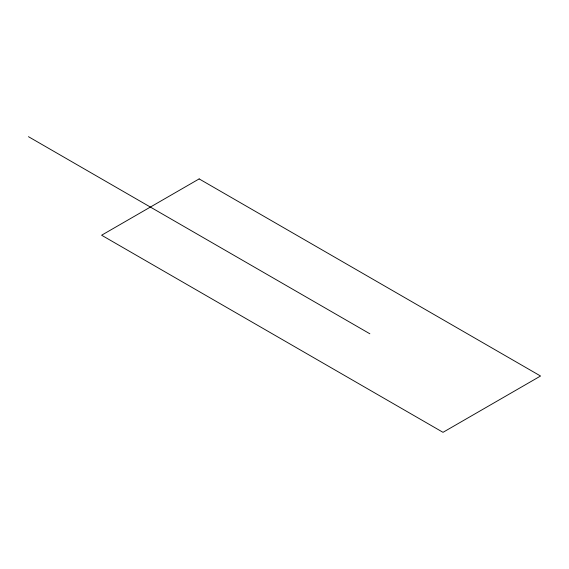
<?xml version="1.0" encoding="UTF-8"?>
<svg xmlns="http://www.w3.org/2000/svg" width="569" height="569" viewBox="0 0 569 569"><rect width="100%" height="100%" fill="white"/><g stroke="black" fill="none" stroke-linecap="round" stroke-linejoin="round"><path stroke-width="0.85" d="M28.45 136.674L369.85 333.775M199.15 178.908L101.609 235.225L443.009 432.326L540.55 376.017L199.15 178.908"/></g></svg>
